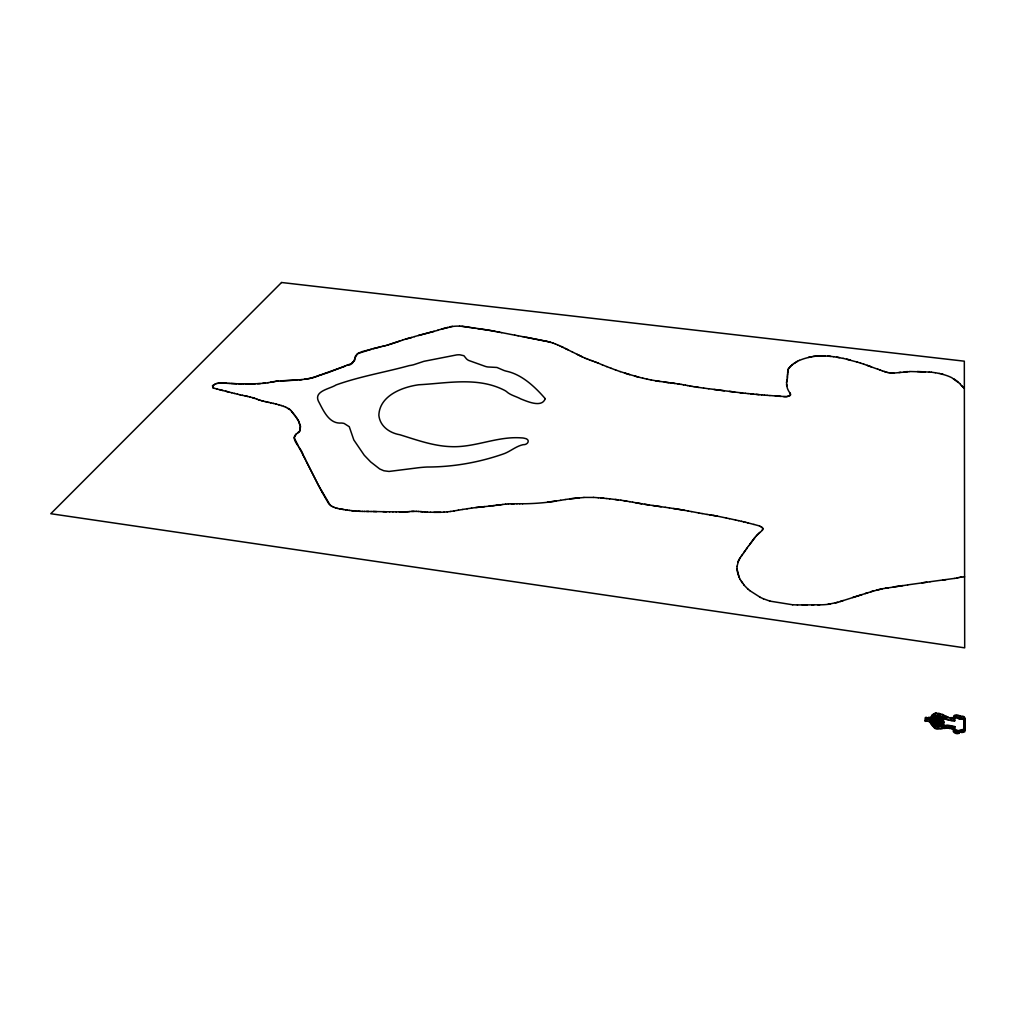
<?xml version="1.0" encoding="UTF-8"?>
<svg xmlns="http://www.w3.org/2000/svg" width="1016" height="1016" viewBox="0 0 1016 1016"><rect width="100%" height="100%" fill="white"/><g stroke="black" fill="none" stroke-linecap="round" stroke-linejoin="round"><path stroke-width="1.5" d="M963.803 722.033L963.816 729.628M964.222 728.574L964.235 727.596M964.222 719.15L964.222 718.579A5.944 3.327 13 0 1 964.222 718.261A1.918 1.067 12.9 0 0 964.209 717.868L963.981 717.588A1.867 1.041 12.9 0 0 962.114 716.661M964.768 730.974L964.768 730.098M965.187 728.713L965.175 719.201M736.93 566.407L737.273 570.967A86.817 44.539 8 0 0 739.318 577.596L740.27 579.565M964.235 728.269L964.222 726.872M942.67 721.398L942.251 721.55A1.892 1.067 12.5 0 1 941.349 721.208L941.743 718.947A1.892 1.067 12.5 0 0 942.607 719.29L943.077 719.112M787.222 379.006L786.536 382.41L787.21 387.68A71.349 29.591 6.7 0 0 789.902 392.976M931.71 723.481L931.697 723.532A1.816 1.029 12.4 0 0 931.824 724.192L932.053 724.37A6.668 3.797 12.3 0 1 932.37 724.675L934.225 727.685M932.091 721.271L932.091 721.309A1.816 1.029 12.4 0 0 932.218 721.932M787.438 375.526L787.438 377.495M787.413 376.453L787.4 378.422A14.503 6.032 5.4 0 1 787.273 379.108L786.587 382.499M787.502 375.628L788.2 369.113L792.467 364.388M787.527 374.688L787.552 373.761M787.603 372.847L787.921 370.091M737.019 566.458L738.759 559.905L744.817 551.142M935.52 718.414A2.985 1.689 12.4 0 0 935.165 718.922L934.822 721.195M934.758 721.563L934.758 721.805A3.264 1.854 12.5 0 0 934.834 722.249L935.253 719.988A3.264 1.841 12.4 0 1 935.165 719.544L935.152 719.341M930.872 718.426L931.266 716.178M930.758 723.354L931.139 721.093M932.891 717.677L932.498 719.938A5.69 3.226 12.4 0 0 931.342 720.865M932.752 719.087L933.133 716.826M932.65 719.849L932.612 719.874A2.616 1.486 12.4 0 1 933.145 719.62L933.564 717.385A1.74 0.991 12.2 0 0 934.009 717.22L934.593 716.89A3.518 1.981 12.4 0 1 935.177 716.636A1.422 0.8 12.3 0 0 935.622 716.42L935.228 718.668A1.422 0.8 12.3 0 1 934.796 718.896M933.221 723.544L933.285 720.598M934.263 718.363L934.644 716.115M934.39 718.287L934.784 716.039M935.19 716.648L934.796 718.896A3.518 1.994 12.4 0 0 934.199 719.15L933.666 719.455A1.74 0.991 12.3 0 1 933.183 719.658M935.177 717.918L935.571 715.67M934.428 724.891L934.822 722.63M936.282 715.442L935.723 718.452A2.019 1.143 12.4 0 0 935.203 718.655M935.228 724.7L935.8 722.643M935.711 721.754L936.104 719.493M935.761 722.211L936.435 718.807M935.914 722.478L936.676 718.642M938.543 718.82C936.625 718.807 937.133 714.934 938.784 716.509M936.854 720.179L937.844 717.88L939.737 717.956A5.652 3.175 12.4 0 0 940.079 718.109L940.498 718.261A1.308 0.737 12.4 0 1 940.956 718.503L940.549 720.763A1.308 0.737 12.5 0 0 940.092 720.522L939.686 720.357A5.652 3.188 12.5 0 1 939.343 720.204L938.543 720.077L939.343 716.128L938.708 715.874L938.263 718.109L939.267 718.388M938.593 718.426L937.895 718.566L938.289 716.305M936.854 720.788L937.679 720.712L938.174 718.452M938.682 718.883L939.178 716.064M937.336 726.008L937.209 726.021A2.972 1.689 12.5 0 0 937.958 725.907L938.34 723.633A3.213 1.816 12.6 0 1 939.724 723.468L940.372 723.367A1.448 0.826 12.6 0 1 941.057 723.189M939.343 720.204L940.524 717.042A1.295 0.737 12.4 0 1 941.032 717.296L942.073 718.045M939.305 721.614L938.543 726.427A3.467 1.969 12.5 0 1 937.832 726.567L939.292 726.643A8.7 4.928 12.4 0 0 939.66 726.63M939.838 721.03L940.6 716.496M937.946 725.894A3.2 1.816 12.6 0 1 939.33 725.729L939.813 723.468M939.584 724.446L939.863 721.589M941.667 721.754L940.664 725.462A1.448 0.826 12.6 0 0 939.978 725.627L940.372 723.367M940.346 724.37L941.172 719.315A2.87 1.613 12.5 0 0 942.124 719.722M940.727 724.205L941.133 721.944M940.689 726.097L941.083 723.837M940.905 726.046L941.248 723.163M941.908 723.671L941.73 725.932A9.106 5.169 12.8 0 1 942.454 725.78L942.797 725.729M942.594 724.357L943 722.097M943.267 724.852L943.737 722.554M952.055 720.077L953.707 720.293L954.151 718.033A5.258 2.946 12.8 0 1 954.024 717.461L954.024 717.398M960.285 716.255L959.129 718.782M964.743 720.242L965.149 717.995M964.768 730.593L965.187 722.363M964.768 727.494L965.187 725.221M955.307 718.566L953.033 718.464M762.762 528.358L762.381 530.276L756.387 535.699L749.592 544.614M762.952 529.019L762.317 530.212M954.532 718.833L956.145 717.829L959.002 718.718M953.592 729.552L953.516 729.767M954.011 727.278L953.707 728.015A3.67 2.083 13 0 0 957.555 731.418M737.908 562.089L740.118 557.873M788.251 369.214L789.318 367.538M790.423 395.122L787.26 396.481M748.436 546.252L754.875 537.4M746.1 549.554L748.36 546.202M747.192 547.84L743.699 552.856M741.299 556.197L742.505 554.52M756.463 535.75L759.727 532.422M790.016 366.751L790.791 365.976M931.761 716.902L931.761 716.902A3.683 2.083 12.1 0 1 931.393 717.194A4.496 2.54 12.3 0 0 931.062 717.385L930.986 717.461M296.291 433.984L294.145 437.718L298.183 445.605M298.717 432.067L297.955 432.676M791.642 365.227L797.433 361.213M930.592 719.709L930.681 719.645A4.483 2.54 12.4 0 1 930.948 719.468L930.999 719.442A3.67 2.083 12.2 0 0 931.329 719.201L931.52 719.023A2.273 1.283 12.2 0 0 931.901 718.464M790.156 395.529L787.845 396.405M935.66 718.363L935.685 718.35A2.35 1.321 12.4 0 1 936.092 718.109M214.236 384.581L212.687 385.864L212.827 387.54M351.65 363.08L354.584 360.528L355.371 356.273L357.518 353.632L371.31 349.275M297.739 433.032C288.15 438.188 301.409 447.523 302.793 454.203M794.042 363.36L799.363 360.312M931.748 717.448L931.443 721.411M297.523 432.956L299.034 431.724A13.538 6.083 -2.7 0 0 299.733 430.708L300.304 426.314L298.577 421.284A130.2 57.988 -4.6 0 0 296.266 417.512M935.469 713.791L935.558 713.74A8.674 4.877 12 0 1 935.19 713.956L934.148 714.515A6.515 3.683 12.4 0 0 933.704 714.807L933.666 714.832A5.283 2.985 12.1 0 1 933.209 715.124L932.599 715.429A2.362 1.334 12.3 0 0 931.964 715.874M935.177 715.988L935.076 716.051A8.661 4.877 12.1 0 1 934.796 716.217L933.806 716.737A6.515 3.683 12.4 0 0 933.31 717.055A5.283 2.985 12.1 0 1 932.815 717.372L932.256 717.652A2.362 1.334 12.3 0 0 931.57 718.122M933.005 717.613L933.044 717.588A2.616 1.473 12.3 0 1 933.539 717.36M934.148 715.708L933.679 715.962M934.504 713.473L933.628 713.943M931.99 714.908L931.901 716.775A2.273 1.283 12.2 0 0 932.294 716.217M215.392 384.035L212.458 385.762L213.36 387.96M350.393 363.957L329.806 371.92M345.389 366.103L324.358 373.558M346.862 365.303C356.502 365.201 352.882 354.394 360.528 352.298M958.837 732.688L958.888 732.663A8.979 5.093 13.3 0 1 959.18 732.561L959.752 732.346A5.944 3.365 13.2 0 1 960.793 732.041M960.679 730.644L960.171 730.834M941.451 723.087L941.642 723.011A4.839 2.73 12.4 0 0 942.277 722.719M941.108 725.322L941.248 725.272A4.839 2.743 12.5 0 0 941.883 724.98A4.648 2.642 12.5 0 0 942.404 724.51L942.785 722.236A4.661 2.629 12.4 0 1 942.264 722.706M317.64 376.111L314.35 377.266A30.785 12.84 -2.1 0 1 307.099 378.993L299.237 379.819M318.427 375.653L328.625 372.415M389.534 344.5L402.603 340.144M323.545 373.99L314.147 377.165A30.797 12.84 -2.1 0 1 306.896 378.892L304.381 379.285M215.151 383.946L216.726 383.578M399.631 341.084L386.791 345.275M813.791 604.812L819.836 604.825A40.119 20.815 7.8 0 0 827.9 604.355L837.768 602.31L862.063 594.614M840.092 601.561L843.217 600.519M873.57 590.956L852.627 597.522M865.137 593.598L867.918 592.671M441.554 329.082L452.565 326.466A17.628 7.125 0.5 0 1 459.689 326.149M402.438 340.043L411.645 337.49M936.155 716.191L936.041 716.217A2.019 1.143 12.3 0 0 935.596 716.394M870.699 591.756L882.307 588.759L907.694 584.911M361.493 351.79L379.692 347.066M405.422 339.128L414.693 336.639M437.794 330.187L447.815 327.368M928.357 717.436L928.484 717.398A3.327 1.892 12.2 0 1 929.272 717.271L929.335 717.258M928.002 719.684L928.103 719.658A3.327 1.892 12.3 0 1 928.878 719.518L929.056 719.506M437.947 330.289L418.452 335.47M434.15 331.368L414.541 336.537M835.33 602.933L837.717 602.272M936.384 716.128L936.435 716.102A3.772 2.134 12.2 0 0 937.057 715.899L936.638 718.134A3.772 2.134 12.3 0 1 936.041 718.363L936.041 718.363M373.24 348.615L381.127 346.71M388.366 345.008L385.356 345.618M941.565 721.779L941.311 721.843A2.87 1.613 12.5 0 1 940.778 721.563M876.414 590.131L882.332 588.797M942.277 726.478L942.34 726.465A7.658 4.356 12.8 0 1 942.873 726.351L943.686 726.224M216.484 383.489L221.183 383.007M941.997 726.542L942.023 726.542A3.454 1.956 12.5 0 1 940.816 726.669M380.962 346.608L382.587 346.367M808.355 357.403L811.301 356.87M809.358 357.289L808.406 357.505A53.086 21.768 6.3 0 0 799.414 360.413M945.832 728.243L946.404 728.104M383.896 345.948L385.521 345.719M382.422 346.265L384.061 346.05M946.201 725.983L946.81 725.843A2.235 1.27 12.7 0 1 947.712 725.767L948.131 725.83A5.855 3.327 12.8 0 1 948.868 725.932L949.185 726.008M959.282 577.431L954.583 578.447M956.945 577.977L958.113 577.723M810.273 356.972L812.292 356.68M959.295 577.482L961.657 576.974M926.059 720.319L926.135 720.763A5.512 3.124 12.2 0 0 926.592 720.89L926.655 720.915M270.447 382.257L271.412 382.067M272.593 381.978L267.856 382.702M960.463 577.24L964.603 576.821M272.377 381.876L274.536 381.622M961.555 730.377L963.943 729.971M273.355 381.699L275.514 381.457M954.583 578.396L930.008 581.724M945.96 726.021L945.883 726.034A6.109 3.454 12.6 0 1 944.639 726.148L944.448 726.148M945.553 728.294L945.591 728.282A6.109 3.454 12.6 0 1 944.232 728.421L944.004 728.421M453.911 510.908L458.457 510.21M961.898 729.666L963.308 729.437M961.339 731.965L962.355 731.787M961.542 732.574L963.524 732.244M812.254 356.591L815.353 356.235M961.492 729.742L961.288 729.767A5.944 3.365 13.2 0 0 960.158 730.06L959.714 730.25A8.979 5.093 13.2 0 0 959.307 730.39A3.467 1.956 13 0 1 958.012 730.669M560.514 500.291L565.302 499.567M458.28 510.146L462.826 509.486M560.654 500.355L547.522 502.171M885.355 588.213L888.454 587.718M450.05 326.733L452.425 326.352M450.571 511.429L454.089 510.972M462.648 509.422L467.195 508.813M943.204 725.665L943.407 725.64A4.318 2.451 12.7 0 1 944.182 725.551M942.607 727.964L943.013 727.9A4.318 2.451 12.8 0 1 943.788 727.824L943.864 727.837A5.69 3.226 12.6 0 0 945.464 727.659L945.655 727.608A4.724 2.68 12.8 0 1 947.42 727.431M943.013 728.535L942.518 728.612A7.645 4.356 12.8 0 0 941.946 728.726L941.629 728.802A3.454 1.969 12.6 0 1 940.422 728.929M942.53 727.977L942.061 728.053A9.093 5.182 12.8 0 0 941.337 728.193L941.273 728.218A3.581 2.032 12.6 0 1 939.94 728.358L939.851 728.32A3.226 1.841 12.7 0 0 939.267 728.307L939.19 728.32A8.09 4.585 12.5 0 1 938.606 728.332L937.489 728.32M565.163 499.504L579.298 497.789M813.257 356.413L816.407 356.133A33.109 13.487 6.1 0 1 825.017 355.981L830.809 356.4M556.362 501.066L547.675 502.247A115.011 53.645 1.3 0 1 525.513 503.745L522.529 503.72M893.242 586.969L902.868 585.559M275.298 381.356L278.422 381.114M467.017 508.737L471.576 508.178M907.669 584.873L930.021 581.774M827.9 604.355L830.453 603.987M922.045 582.828L926.833 582.168M268.072 382.803L262.674 383.337M502.844 504.507L495.859 505.346M909.688 371.602L893.864 373.075M898.906 372.542L900.633 372.3M501.142 504.736L492.43 505.739M471.399 508.102L484.746 506.578M217.932 383.146L224.003 383.134M942.696 580.072L945.858 579.666M937.197 718.528L937.946 718.464M569.811 498.793L583.997 497.484M960.577 716.852L959.815 716.661M960.095 719.112L959.396 718.922M475.78 507.517L489.166 506.159M276.276 381.216L296.824 380.086M447.23 511.835L450.761 511.493M502.679 504.431L505.689 504.177M494.322 505.612L490.715 505.917M940.27 722.16L940.753 722.109M940.079 722.173L940.029 722.185A1.841 1.041 12.5 0 1 939.267 722.211L938.555 721.995A8.039 4.534 12.4 0 1 937.565 721.69L938.022 721.258M265.481 383.159L257.505 383.68M938.098 724.319L938.238 724.306A3.467 1.969 12.4 0 0 938.949 724.167M937.73 726.63L937.654 726.618A2.972 1.689 12.5 0 1 934.91 725.919M488.988 506.082L490.88 505.993M409.55 511.607L406.87 511.746M302.031 379.692L280.518 380.86M937.171 717.931L937.844 717.88M443.89 512.115L447.421 511.899M786.663 396.519L787.311 396.57M904.177 371.831L907.821 371.589M409.346 511.543L414.134 511.365M505.524 504.114L508.521 503.974M937.679 720.712L938.873 720.636L939.99 716.839M937.374 720.141L938.467 720.077M408.305 511.721L404.368 511.835M260.312 383.629L245.364 383.946M444.081 512.178L433.845 512.343M786.714 396.621L785.419 396.57A11.074 4.686 5.6 0 1 783.539 396.507L775.335 395.923M508.368 503.898L514.198 503.796M255.156 383.883L243.154 383.908M909.663 371.5L925.271 371.945M405.816 511.874L400.634 511.861M411.658 511.365L416.37 511.391M583.857 497.408L593.496 497.446M797.433 604.939L813.854 604.85M811.86 604.888L812.851 604.863M926.655 718.058L926.516 718.503A5.512 3.112 12.1 0 0 926.973 718.642L927.049 718.655M440.728 512.356L430.505 512.242M786.092 396.646L785.47 396.659A11.074 4.686 5.6 0 1 783.59 396.596M511.2 503.784L517.03 503.784M937.209 726.021L936.523 725.792A7.48 4.242 12.5 0 1 935.545 725.056M957.529 733.488L958.088 733.488A3.302 1.867 13 0 0 959.104 733.349M802.221 604.99L807.009 604.952M403.327 511.924L399.39 511.861M519.697 503.72L522.694 503.784M944.194 725.564L944.27 725.564A5.69 3.226 12.6 0 0 945.871 725.386L946.061 725.348A4.724 2.68 12.8 0 1 947.814 725.17L947.992 725.246A7.531 4.28 12.8 0 1 949.147 725.424L949.528 725.513A8.052 4.534 12.7 0 0 949.985 725.589L951.37 725.83M892.238 373.075L893.877 373.164M817.778 604.787L819.785 604.787M957.999 730.644L954.85 729.221A1.829 1.029 12.9 0 1 954.748 729.425A5.194 2.934 13.1 0 0 954.507 729.869L954.684 732.066L957.58 732.904A3.467 1.969 13 0 0 958.875 732.727M516.865 503.72L519.862 503.784M937.806 726.046L939 726.059A8.09 4.585 12.4 0 0 939.584 726.046A3.238 1.841 12.6 0 1 940.181 726.046M939.254 728.904A8.687 4.928 12.5 0 1 938.898 728.904L937.171 728.891A2.972 1.689 12.5 0 1 934.504 728.18M937.882 726.046L937.958 726.046A3.251 1.841 12.5 0 1 935.304 725.615M366.585 511.429L368.783 511.442M371.183 511.531L364.401 511.404M396.113 511.823L399.593 511.924M957.593 731.228L958.507 731.215A3.302 1.867 13 0 0 959.51 731.076M392.824 511.797L396.316 511.899M370.967 511.467L376.631 511.62M389.547 511.746L393.04 511.861M382.981 511.658L389.75 511.823M386.474 511.772L373.151 511.493M362.229 511.365L364.617 511.467M243.37 384.01L238.747 383.769M362.445 511.429L357.911 511.2M241.173 383.946L230.772 383.464M961.504 718.985L961.733 718.998A1.867 1.041 12.9 0 1 963.587 719.734L963.765 720.115A1.918 1.079 12.9 0 1 963.803 720.471L963.816 720.522A5.944 3.327 13.1 0 0 963.803 720.788L963.803 721.589M933.387 722.998L935.355 725.17A6.058 3.454 12.4 0 1 935.571 725.386M961.835 716.737L961.911 716.737A3.467 1.943 12.9 0 0 960.755 716.788M917.346 371.5L929.272 372.097M236.791 383.781L229.362 383.388M792.645 604.749L797.497 604.965M416.166 511.327L418.579 511.493M360.274 511.365L355.778 511.048M222.364 382.969L228.194 383.4M427.177 512.077L430.695 512.305M227.965 383.299L229.591 383.489M459.537 326.047L470.446 327.508M225.171 383.121L226.568 383.21M593.357 497.37L598.31 497.764M418.389 511.429L422.974 511.823M890.651 372.961L892.264 373.164M424.967 511.924L427.368 512.14M780.86 396.405L769.874 395.503M940.181 726.046L940.333 726.059A3.581 2.032 12.5 0 0 941.642 725.995M792.721 604.787L769.95 601.129M929.259 371.996L931.291 372.25M420.586 511.581L425.171 511.988M767.156 395.288L769.938 395.592M764.426 395.059L767.22 395.376M761.708 394.818L764.489 395.148M827.875 356.045L833.704 356.756M756.234 394.335L761.771 394.919M759.028 394.678L750.76 393.814M356.006 511.124L351.561 510.642M954.138 720.89L954.9 720.776M598.183 497.7L603.987 498.297M953.986 720.877L952.703 720.725M601.028 497.967L606.831 498.577M954.049 718.033L952.551 717.842M953.707 720.293L953.745 720.293A5.245 2.946 12.8 0 1 953.63 719.836M753.555 394.17L748.03 393.535M606.704 498.513L609.676 498.869M745.312 393.255L748.093 393.637M353.885 510.934L349.479 510.375M609.549 498.805L618.16 499.872M947.433 727.494L947.585 727.507A7.518 4.28 12.8 0 1 948.741 727.685L949.122 727.773A8.039 4.534 12.7 0 0 949.579 727.862L949.846 728.472M461.963 326.2L472.796 327.901M745.376 393.344L739.877 392.633M931.278 372.161L935.279 372.758M742.658 393.04L729.463 391.363M664.286 382.067L671.932 383.07M668.871 382.702L655.498 380.733M734.733 392.087L708.736 388.722M724.332 390.804L713.969 389.484M615.213 499.44L620.966 500.253M670.306 382.778L674.98 383.502M926.884 718.083L926.96 718.083A3.607 2.032 12.1 0 0 927.633 718.109A4.356 2.464 12.1 0 0 928.967 717.982L929.068 717.918A3.734 2.108 12.3 0 1 929.742 717.829L929.818 717.817A2.68 1.511 12.2 0 0 931.062 717.499M703.58 388.036L708.812 388.81M703.656 388.125L696.239 387.02M347.396 510.095L349.695 510.451M889.076 372.745L890.676 373.062M475.717 328.257L487.058 329.921A97.93 41.389 0.3 0 1 492.112 330.772L500.113 332.384M477.749 328.638L487.185 330.022A97.904 41.389 0.3 0 1 492.252 330.873L495.402 331.47M665.315 507.34L652.818 505.511M661.187 506.755L644.601 504.279M681.076 384.404L677.939 383.87M698.513 387.439L694.068 386.677M673.367 383.184L679.552 384.188M665.213 507.276L669.455 507.936M952.322 720.674L950.417 720.369A6.401 3.594 12.6 0 1 949.731 720.242L949.439 720.166A7.023 3.975 12.7 0 0 948.601 720.001L948.449 719.976M833.666 356.654L843.153 358.419M473.837 327.978L475.856 328.371M669.353 507.873L673.583 508.559A271.31 154.749 4.1 0 1 684.695 510.388M345.351 509.791L347.624 510.159M620.84 500.19L626.91 501.205M648.818 504.965L635.673 502.73M709.917 514.871L711.454 515.15M710.006 514.934L707.009 514.401M473.977 328.092L471.475 327.609M711.365 515.087L715.785 515.874M952.348 717.804L950.798 717.563M951.789 720.598L950.798 720.433M951.967 718.299L950.824 718.109A6.401 3.594 12.6 0 1 950.138 717.982L950.138 717.982M345.567 509.854L341.274 509.118M950.9 718.122L951.89 717.74M659.956 381.533L651.205 379.946M950.354 719.811L950.976 719.912M950.252 726.199L949.262 726.021M950.316 726.211L952.767 726.681M949.897 728.472L952.792 728.472A7.849 4.458 12.9 0 1 953.63 728.663L953.77 728.701A6.045 3.416 12.9 0 0 954.24 728.828M950.265 727.977L950.951 728.091M623.824 500.647L629.869 501.726M712.813 515.315L717.22 516.153M949.643 728.434L948.576 728.231A5.855 3.327 12.8 0 0 947.725 728.091L947.318 728.04A2.235 1.27 12.8 0 0 946.404 728.104M343.522 509.524L339.268 508.749M691.909 386.309L694.157 386.766M707.111 514.464L702.069 513.524M641.731 503.86L632.714 502.196M935.279 372.669L939.216 373.507M836.574 357.086L839.47 357.594M688.188 511.01L684.606 510.324A271.412 154.813 4.1 0 0 673.481 508.495M681.177 384.34L683.412 384.823M689.762 385.915L691.998 386.397M933.196 722.986L932.878 722.541A6.68 3.797 12.3 0 0 932.447 722.109L932.32 721.97M629.755 501.65L632.828 502.26M698.563 512.877L702.158 513.588M688.086 510.946L691.68 511.645M683.323 384.721L685.546 385.216M687.603 385.521L689.839 386.017M691.578 511.581L698.665 512.94M544.792 340.982L524.662 336.995M685.47 385.127L687.692 385.623M501.561 332.575L514.82 335.191M514.68 335.077L518.135 335.826M501.701 332.676L496.837 331.66M518.008 335.712L523.126 336.779M522.999 336.677L524.789 337.096M526.326 337.325L546.062 341.236A31.064 12.878 1.6 0 1 550.939 342.455L553.212 343.179M952.856 726.694L953.618 726.859M951.598 725.868L953.198 726.199A7.849 4.458 12.9 0 1 954.037 726.402L954.189 726.44A6.045 3.404 12.8 0 0 954.646 726.554M951.192 728.142L951.954 728.294M646.976 379.082L651.307 380.048M717.131 516.09L726.377 518.046M887.501 372.415L889.102 372.834M242.43 395.3L247.726 396.469M337.274 508.343L339.496 508.825M726.288 517.982L729.425 518.693M938.187 713.232L939.521 713.55M951.433 728.751L953.211 729.132M244.97 395.834L250.215 397.04M937.793 715.48L940.384 716.686A7.455 4.178 12.4 0 0 940.765 716.775L940.841 716.801M545.935 341.122L550.812 342.354M266.929 401.968L268.948 402.45M729.336 518.63L735.533 520.001M239.916 394.754L242.659 395.389M268.732 402.349L270.751 402.844M265.138 401.574L267.144 402.057M735.444 519.938L738.581 520.675M937.108 713.562L937.26 713.6A6.045 3.391 12.2 0 0 937.641 713.677L937.781 713.702A7.239 4.089 12.4 0 1 938.467 713.854L939.063 713.994M843.115 358.318L857.136 362.064M642.798 378.142L647.078 379.184M738.492 520.611L741.629 521.373M270.523 402.742L273.482 403.454M939.216 373.405L943.089 374.46A26.403 10.63 7.6 0 1 951.776 377.698L959.701 383.515M265.366 401.663L261.658 400.723M741.54 521.31L743.687 521.843M237.465 394.17L240.144 394.843M273.266 403.365L276.187 404.101M743.61 521.792L745.757 522.351M642.899 378.244L634.594 376.034M940.638 714.4L939.673 713.588M939.775 713.626L938.835 713.943M939.368 714.07L940.778 714.438A7.455 4.178 12.3 0 0 941.159 714.527L941.235 714.54A3.62 2.032 12.4 0 1 942.632 715.086M939.432 715.886L940.422 716.128M846.696 359.118L850.214 360.007M231.737 392.76L225.565 391.173M938.365 716.178L939.038 716.343M228.765 392.011L219.659 389.674M231.508 392.659L234.721 393.51M745.668 522.288L747.801 522.872M234.493 393.408L237.693 394.259M222.834 390.525L216.726 388.925M263.601 401.257L259.982 400.24M939.216 721.601L938.555 721.423M938.936 723.887L938.136 723.671M941.159 373.863L943.089 374.358M747.725 522.808L753.948 524.472M929.767 719.455L929.551 719.392A5.499 3.112 12.2 0 1 928.738 719.15A3.924 2.223 12.2 0 0 928.014 718.922L927.938 718.909A5.131 2.908 12.2 0 1 927.481 718.782L927.341 718.744M929.31 721.69L929.234 721.665A5.499 3.112 12.2 0 1 928.357 721.411L928.281 721.373A3.912 2.235 12.3 0 0 927.621 721.182A5.131 2.908 12.2 0 1 927.1 721.043L926.948 721.004M753.872 524.408L758.063 525.551A6.947 3.454 6.2 0 1 759.727 526.136M249.987 396.939L254.914 398.386M213.804 388.15L216.954 389.014M275.971 404.012L278.816 404.8M638.772 377.215L624.84 373.101M887.527 372.516L884.352 371.475M953.821 726.91L953.44 729.196M929.767 720.014L929.081 719.836M335.432 507.822L337.502 508.406M954.9 726.618L955.256 726.923A1.829 1.029 12.8 0 1 955.167 727.164L955.116 727.24A5.194 2.934 13 0 0 954.926 727.596L954.57 728.878M278.6 404.711L281.356 405.562M252.4 397.574L257.073 399.212M629.755 374.701L620.141 371.538M857.098 361.963L860.514 363.131M885.952 372.097L882.18 370.713M770.026 601.167L763.321 598.741M258.382 399.707L260.21 400.342M860.476 363.03L863.854 364.249M281.14 405.473L283.781 406.413M863.816 364.16L877.875 369.265M615.556 369.913L620.243 371.64M880.008 369.938L882.206 370.802M877.849 369.164L880.034 370.04M591.236 360.49L593.09 361.201M937.031 723.303L937.654 721.131M867.131 365.315L871.41 366.852M589.521 359.867L591.35 360.591M333.743 507.225L335.661 507.898M592.976 361.112L594.817 361.836M553.085 343.078L555.384 343.98M611.073 368.249L615.671 370.015M587.82 359.232L589.636 359.969M594.703 361.734L596.519 362.471M606.679 366.547L611.188 368.351M256.845 399.11L258.597 399.809M586.168 358.572L587.934 359.334M596.405 362.369L598.183 363.144M602.348 364.808L606.781 366.649M555.269 343.878L557.492 344.83M598.068 363.042L602.45 364.909M283.566 406.311L286.055 407.353M584.581 357.886L586.283 358.673M557.365 344.729L559.524 345.719M944.004 718.35L944.143 718.414A6.617 3.747 12.5 0 1 944.537 718.604L945.604 719.112A6.883 3.861 12.6 0 0 948.449 720.014M946.099 716.28L945.134 716.445L946.252 716.343A5.931 3.315 12.5 0 0 948.436 717.118M945.731 716.737L946.01 716.852A6.896 3.861 12.5 0 0 948.842 717.753L949.008 717.753A7.023 3.962 12.7 0 1 949.833 717.906M760.273 597.345L763.397 598.78M584.695 357.988L577.19 354.368M559.397 345.618L567.779 349.707M332.219 506.514L333.972 507.289M582.193 356.832L572.402 351.98M561.391 346.532L563.347 347.485M759.663 526.072L760.882 526.694M960.145 716.191L956.208 715.607L954.938 717.055A6.934 3.899 12.5 0 1 954.964 717.321L954.977 717.461A4.699 2.629 12.8 0 0 955.192 718.325M565.277 348.437L572.516 352.082M944.969 718.172L945.858 718.604A5.918 3.327 12.6 0 0 948.042 719.379M945.134 716.445L944.943 716.343A6.617 3.734 12.5 0 0 944.55 716.166L944.474 716.128A4.813 2.692 12.5 0 1 943.762 715.772L942.734 715.162M285.839 407.264L290.03 409.626M213.69 388.125L212.839 387.668M760.349 597.383L749.63 590.525M944.347 715.429L943.42 714.883M943.953 717.677L943.127 717.194M943.254 714.781L942.886 714.578A3.556 1.994 12.4 0 0 941.832 714.134M944.004 718.363A4.801 2.705 12.5 0 1 943.356 718.033L941.743 717.017L941.895 719.671M934.148 720.852L934.53 721.258A5.22 2.959 12.5 0 0 935.304 722.16L934.936 724.421A5.22 2.959 12.5 0 1 934.148 723.519L933.818 723.151M330.873 505.689L332.448 506.578M760.819 526.631L761.797 527.253M289.903 409.6L287.922 408.33M932.917 722.871L932.891 722.859A12.484 7.048 12.5 0 1 931.608 721.614M936.244 723.824L935.965 723.633A7.747 4.381 12.5 0 1 935.482 723.265L935.368 723.176M954.126 379.006L958.075 381.927M935.622 725.932L935.571 725.894A7.734 4.381 12.5 0 1 935.088 725.538L934.936 725.399M331.102 505.765L328.765 503.733L322.275 492.557M932.498 720.801L932.104 720.458A13.195 7.429 12.5 0 1 931.469 719.836L931.393 719.76M932.104 723.062L931.672 722.693A13.183 7.442 12.5 0 1 931.075 722.097L930.808 721.805M942.404 718.35L943.051 719.01M747.611 588.785L749.719 590.563M761.721 527.19L762.445 527.825M943.204 721.766L942.873 721.627A4.14 2.337 12.6 0 0 941.654 721.754M962.635 386.728L963.498 387.629M963.066 387.223L961.809 385.928M963.498 387.528L964.349 388.43M747.687 588.823L744.106 585.191M962.216 386.423L961.441 385.521M934.618 725.424L932.015 722.655M931.621 724.916L932.51 725.856M932.65 726.021L933.234 726.656M329.946 504.838L318.249 484.988L302.577 454.114M933.552 725.945L934.961 727.431A6.058 3.454 12.4 0 1 935.177 727.659M290.5 410.007L295.58 416.344M959.701 383.426L961.441 385.61M744.195 585.229L740.194 579.514M291.516 411.315L296.481 417.601A130.15 57.975 -4.6 0 1 298.793 421.373L300.52 426.403L299.949 430.797A13.538 6.083 -2.7 0 1 299.25 431.813M930.973 719.252L930.592 721.538M933.336 723.71L933.704 724.205A4.623 2.616 12.5 0 0 934.225 724.687L934.618 722.427A4.623 2.616 12.4 0 1 934.098 721.932L933.704 721.423M741.413 581.482L742.709 583.375M762.368 527.774L762.838 528.422M789.851 392.875L790.524 394.208M321.64 491.084L322.504 492.62M321.412 491.02L306.349 461.378M298.907 447.218L305.638 459.626M739.229 577.558L736.918 568.643M790.245 393.522L790.588 394.741M786.524 384.124L786.727 385.851M964.235 728.713L964.235 728.815A3.848 2.172 13 0 1 964.222 729.069L963.993 729.31A3.175 1.791 13 0 1 963.6 729.386M963.816 730.987L963.816 731.076A3.848 2.172 13.1 0 1 963.803 731.342L963.524 731.596A3.175 1.791 13.1 0 1 963.181 731.66M964.755 721.462L964.768 724.624M964.222 719.455L964.235 727.367M942.226 723.29A1.346 0.762 12.6 0 1 943.648 724.637M941.514 723.328A3.708 2.108 12.6 0 1 941.883 723.316M942.632 721.03A1.346 0.762 12.5 0 1 944.055 722.376M941.908 721.081A3.708 2.095 12.6 0 1 942.289 721.055M939.94 726.3A2.121 1.206 12.5 0 1 939.508 726.3L939.914 724.04A2.121 1.194 12.5 0 0 940.346 724.04M937.4 726.618A1.613 0.914 12.5 0 1 936.244 726.313M937.793 724.345A1.613 0.914 12.5 0 1 936.498 723.976M933.602 721.297A1.537 0.876 12.3 0 1 932.65 720.915M930.466 720.585A5.486 3.112 12.4 0 1 930.821 720.141M930.859 718.325A5.486 3.099 12.4 0 1 931.215 717.88M936.841 717.448A1.384 0.787 12.4 0 1 938.022 717.829M937.235 715.201A1.384 0.787 12.3 0 1 938.416 715.569M943.928 719.557A1.397 0.787 12.5 0 1 942.467 719.811M957.148 733.692A3.67 2.083 13 0 1 953.376 730.352M964.755 731.723A2.121 1.194 13.1 0 1 964.603 731.914M965.175 729.45A2.121 1.194 13.1 0 1 965.022 729.64M930.859 724.078A2.413 1.372 12.4 0 1 930.72 723.557M931.253 721.817A2.426 1.372 12.4 0 1 931.113 721.297M925.817 721.411A1.613 0.914 12.2 0 1 925.347 721.22M924.878 720.877A1.613 0.914 12.2 0 1 924.687 720.611M924.941 719.823A1.613 0.914 12.2 0 1 926.084 719.62M930.212 722.782A6.706 3.823 12.2 0 1 930.478 723.036M926.198 719.15A1.613 0.914 12.2 0 1 925.728 718.96M925.258 718.617A1.613 0.914 12.2 0 1 925.068 718.35M925.335 717.563A1.613 0.914 12.2 0 1 926.579 717.372M930.605 720.522A6.706 3.81 12.2 0 1 930.872 720.776M941.438 716.382A3.543 2.007 12.4 0 1 942.467 716.813L942.226 717.36A3.607 2.032 12.4 0 0 941.362 716.928M934.809 715.327A2.057 1.168 12.3 0 1 935.736 715.137M935.19 713.08A2.057 1.156 12.3 0 1 936.117 712.889M933.044 714.299A6.604 3.721 12.4 0 1 933.336 714.108M953.122 718.718A3.886 2.184 12.8 0 1 958.913 717.88M953.529 716.509A3.899 2.184 12.7 0 1 959.32 715.632M961.809 718.439A2.489 1.397 12.9 0 1 963.993 719.252M960.209 718.452A3.404 1.905 12.9 0 1 960.818 718.401M962.228 716.178A2.489 1.397 12.9 0 1 964.413 717.004M960.628 716.204A3.416 1.905 12.9 0 1 961.225 716.153M941.934 723.887A4.128 2.35 12.6 0 1 942.416 723.862M935.622 720.217A4.648 2.642 12.5 0 1 936.701 720.052M938.352 723.646A2.972 1.689 12.4 0 1 937.73 723.748L936.993 723.57A7.493 4.229 12.5 0 1 935.939 722.795M933.209 720.547A12.497 7.036 12.5 0 1 932.002 719.353M931.672 718.693A5.69 3.213 12.4 0 1 932.904 717.69M934.771 721.182A2.985 1.689 12.4 0 1 935.126 720.662L935.292 720.611A2.337 1.321 12.4 0 1 935.698 720.357M936.092 718.096A4.661 2.629 12.4 0 1 937.184 717.944M960.349 719.036A3.467 1.943 12.9 0 1 961.428 718.985M954.532 719.315A6.934 3.899 12.6 0 1 954.557 719.582L954.557 719.709A4.699 2.642 12.8 0 0 954.786 720.585M934.999 715.874A2.756 1.549 12.3 0 1 936.422 715.582M930.681 719.76A2.68 1.524 12.2 0 1 930.186 719.976M929.424 721.627A3.429 1.956 12.3 0 1 930.897 722.338M930.758 722.401A5.918 3.378 12.3 0 1 931.799 723.468M937.463 728.434A3.251 1.854 12.5 0 1 934.91 727.875M935.393 713.626A2.756 1.549 12.3 0 1 937.057 713.346M929.818 719.366A3.442 1.956 12.3 0 1 931.291 720.077M931.139 720.141A5.931 3.365 12.2 0 1 932.193 721.208M816.369 356.032A33.122 13.487 6.1 0 1 824.979 355.879M545.236 398.653C541.947 408.051 527.596 401.574 520.865 398.958C516.077 396.304 510.375 395.275 506.298 391.427A19.812 8.674 0.9 0 0 504.114 390.119C477.558 376.644 447.23 383.273 418.808 384.759C402.069 387.071 379.578 395.719 378.854 415.252C379.908 426.212 389.56 432.981 399.821 434.734C416.433 439.865 433.286 446.037 450.774 446.634C474.916 447.764 497.078 436.055 521.335 437.883A6.337 2.934 1.4 0 1 524.358 438.264C530.771 439.064 528.384 445.046 523.088 444.69C515.62 446.291 509.969 451.904 502.73 454.177C478.447 462.559 452.793 467.03 427.152 467.017A65.85 32.461 -0.4 0 0 415.29 468.147L389.014 471.449L383.883 470.764L379.743 468.986L370.662 461.924L364.236 455.231L353.809 439.928L349.275 426.72L344.132 423.456A8.395 3.785 -1.8 0 0 341.465 423.037C328.841 424.167 323.24 410.134 318.313 400.964C313.842 390.868 330.327 388.798 336.029 384.962C359.893 376.415 384.912 372.3 409.308 365.595A23.647 9.83 -0.5 0 0 413.512 364.782L423.939 361.315L456.654 354.914A8.7 3.632 0.4 0 1 459.93 354.813L463.931 355.727L466.357 358.737A14.846 6.185 0.8 0 0 468.655 360.426L484.772 366.205A8.433 3.543 0.9 0 0 487.947 366.979L496.951 367.462L503.758 370.383A15.342 6.464 1.3 0 0 507.136 371.361C522.453 374.866 535.407 387.337 545.236 398.653M935.444 720.331L935.228 722.846A5.397 3.061 12.5 0 0 935.495 723.151A1.854 1.054 12.4 0 0 936.447 723.684L936.841 721.423A1.854 1.054 12.4 0 1 935.863 720.903A5.397 3.048 12.5 0 1 935.622 720.585L935.495 720.408M281.559 282.499L50.8 513.715L964.692 647.852L964.324 361.188L281.559 282.499"/></g></svg>
